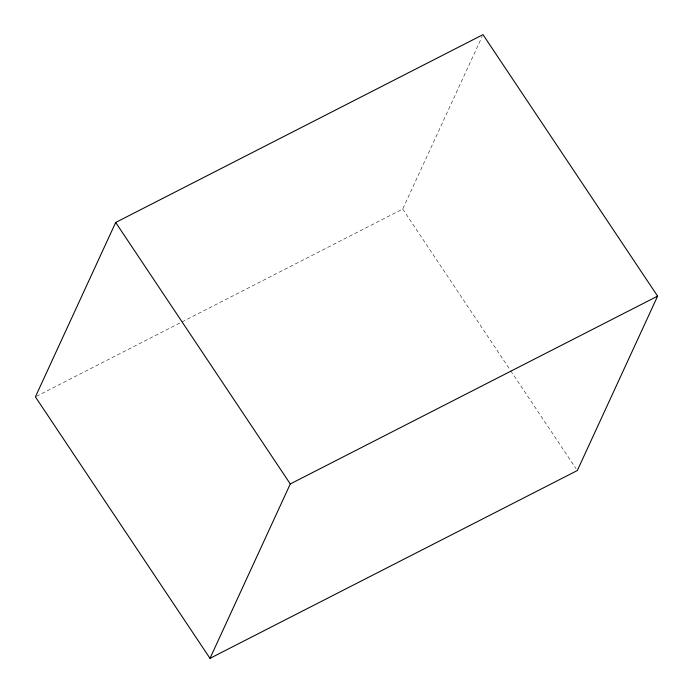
<?xml version="1.0" encoding="UTF-8"?>
<svg xmlns="http://www.w3.org/2000/svg" width="693" height="693" viewBox="0 0 693 693"><rect width="100%" height="100%" fill="white"/><g stroke="black" fill="none" stroke-linecap="round" stroke-linejoin="round"><path stroke-width="0.52" stroke-dasharray="3.46 2.6" d="M181.938 321.933L402.711 209.052L482.103 36.608M36.357 396.37L180.968 322.427M402.711 209.052L510.117 369.897M510.715 370.798L576.117 468.737"/><path stroke-width="1.04" d="M115.679 222.462L35.395 396.864L209.996 658.35L577.321 470.538L657.605 296.136L483.004 34.65L115.679 222.462L290.289 483.948L209.996 658.35M290.289 483.948L657.605 296.136"/></g></svg>
